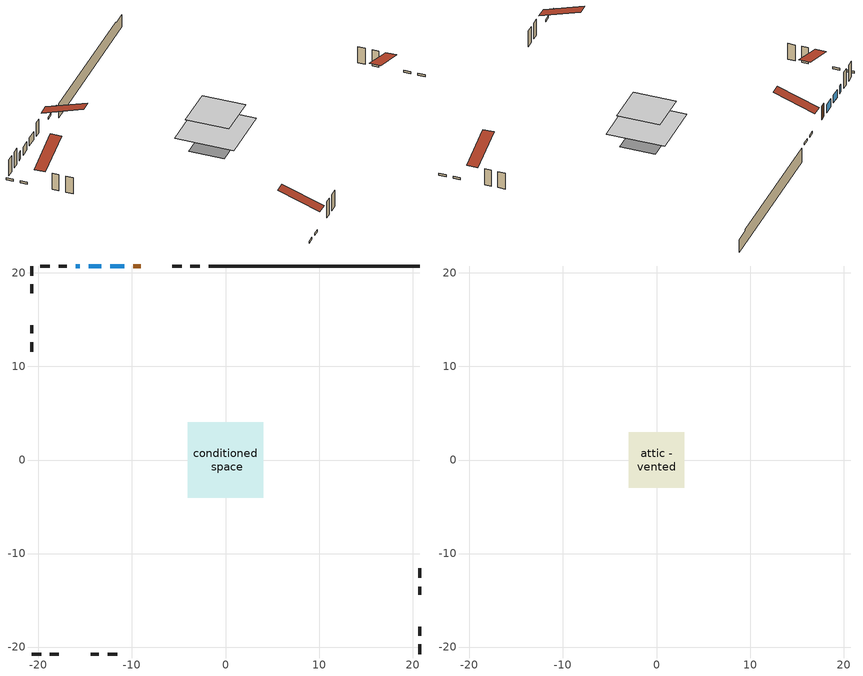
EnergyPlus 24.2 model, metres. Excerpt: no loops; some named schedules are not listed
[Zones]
conditioned space
 floor adiabatic (AdiabaticFloorConstruction): -4.04,-4.04 -4.04,4.04 4.04,4.04 4.04,-4.04 z0.15
 floor foundation (Slab1 construction): -3.2,-2.44 -3.2,2.44 3.2,2.44 3.2,-2.44 z-1.98
 wall outside (RimJoist1 construction): -2.74,20.74 -3.77,20.74 / -20.74,-20.74 -19.72,-20.74 / -20.74,20.74 -20.74,19.72 / 20.74,-20.74 20.74,-19.72 z0.15:0.45
 wall outside (RimJoist2 construction): -4.7,20.74 -5.68,20.74 / -18.79,-20.74 -17.8,-20.74 / -20.74,18.79 -20.74,17.8 / 20.74,-18.79 20.74,-17.8 z0.15:0.45
 wall outside (AdiabaticWallConstruction 1): -9.07,20.74 -9.88,20.74 z0.15:2.18
 wall outside (AdiabaticWallConstruction): -10.81,20.74 -12.33,20.74 / -13.26,20.74 -14.63,20.74 / -15.56,20.74 -16.02,20.74 z0.15:1.37
 wall outside (Wall1 construction): -16.95,20.74 -17.84,20.74 / -14.42,-20.74 -13.52,-20.74 / -20.74,14.42 -20.74,13.52 / 20.74,-14.42 20.74,-13.52 z0.15:2.59
 wall outside (Wall2 construction): -18.77,20.74 -19.81,20.74 / -12.6,-20.74 -11.55,-20.74 / -20.74,12.6 -20.74,11.55 / 20.74,-12.6 20.74,-11.55 z0.15:2.59
 wall foundation (FoundationWall1 construction): -1.82,20.74,-1.98 -1.82,20.74,0.15 18.48,20.74,0.15 18.48,20.74,-0.1 20.74,20.74,-0.1 20.74,20.74,-1.98
 window (WindowConstruction): -10.81,20.74 -12.33,20.74 z0.15:1.37
 window (WindowConstruction 1): -13.26,20.74 -14.63,20.74 z0.15:1.37
 window (WindowConstruction 2): -15.56,20.74 -16.02,20.74 z0.15:1.37
 door (Door): -9.07,20.74 -9.88,20.74 z0.15:2.18
 ceiling adiabatic (AdiabaticFloorConstruction): 4.04,-4.04 4.04,4.04 -4.04,4.04 -4.04,-4.04 z0.15
attic - vented
 floor to conditioned space (Floor1 construction Reversed): -2.97,-2.97 -2.97,2.97 2.97,2.97 2.97,-2.97 z2.59
 roof outside (Roof1 construction): -8.14,20.74,2.59 -8.14,14.95,4.52 -6.61,14.95,4.52 -6.61,20.74,2.59; -15.35,-20.74,2.59 -15.35,-14.95,4.52 -16.87,-14.95,4.52 -16.87,-20.74,2.59; -20.74,15.35,2.59 -14.95,15.35,4.52 -14.95,16.87,4.52 -20.74,16.87,2.59; 20.74,-15.35,2.59 14.95,-15.35,4.52 14.95,-16.87,4.52 20.74,-16.87,2.59
[Building]
Building 1: Terrain=Suburbs
[Site:Location]
Toronto Intl AP_ON: Latitude {deg}=43.68; Longitude {deg}=-79.63; Time Zone {hr}=-5; Elevation {m}=173; Keep Site Location Information=Yes
[Site:GroundTemperature:Shallow]
4.59119, 2.66285, 2.50842, 3.42352, 7.09712, 10.7536, 13.9236, 15.9317, 16.1023, 14.4691, 11.3799, 7.83558
[Site:WaterMainsTemperature]
Calculation Method=Schedule; Temperature Schedule=mains temperature schedule
[Material] Roughness=Rough; Thermal Absorptance=0.9
Name | Thickness {m} | Conductivity {W/m-K} | Density {kg/m3} | Specific Heat {J/kg-K} | Solar Absorptance | Visible Absorptance
asphalt or fiberglass shingles | 0.00635 | 0.162714 | 1121.4 | 1465.45 | 0.4 | 0.4
ceiling stud and cavity | 0.1397 | 0.0806272 | 65.682 | 1177.47 | 0.7 | 0.7
concrete 4.0 in. | 0.1016 | 1.803125 | 2242.8 | 837.4 | 0.7 | 0.7
concrete 8.0 in. | 0.2032 | 1.803125 | 2242.8 | 837.4 | 0.7 | 0.7
door material | 0.04445 | 0.327969 | 512.64 | 1214.23 | 0.7 | 0.7
exterior vertical ins | 0.0454343 | 0.029427 | 32.04 | 1214.23 | 0.7 | 0.7
floor covering | 0.0127 | 0.0433444 | 54.468 | 1339.84 | 0.6 | 0.6
floor rigid ins; wall rigid ins | 0.512978 | 0.029427 | 32.04 | 1214.23 | 0.7 | 0.7
floor stud and cavity | 0.1397 | 1.75129 | 37.0049 | 1207.88 | 0.7 | 0.7
furniture material conditioned space 1 | 0.1524 | 0.115458 | 640.8 | 1214.23 | 0.6 | 0.6
gypsum board | 0.0127 | 0.160291 | 801 | 837.4 | 0.6 | 0.6
gypsum board 1 | 0.0127 | 0.160291 | 801 | 837.4 | 0.7 | 0.7
osb sheathing 0.5 in. | 0.0127 | 0.115458 | 512.64 | 1214.23 | 0.7 | 0.7
osb sheathing 0.75 in. | 0.01905 | 0.115458 | 512.64 | 1214.23 | 0.7 | 0.7
osb sheathing 2.0 in. | 0.0508 | 0.115458 | 512.64 | 1214.23 | 0.7 | 0.7
rim joist rigid ins | 0.051816 | 0.029427 | 32.04 | 1214.23 | 0.7 | 0.7
rim joist stud and cavity | 0.0508 | 0.308293 | 125.044 | 1163.47 | 0.6 | 0.6
rim joist stud and cavity 1 | 0.0508 | 0.311623 | 125.044 | 1163.47 | 0.6 | 0.6
wall stud and cavity | 0.1397 | 0.0901573 | 139.0536 | 1170.24 | 0.7 | 0.7
wall stud and cavity 1 | 0.1397 | 0.090055 | 139.0536 | 1170.24 | 0.7 | 0.7
wall stud and cavity 2 | 0.0889 | 0.380278 | 52.3479 | 1209.89 | 0.7 | 0.7
wall stud and cavity 3 | 0.0889 | 0.391764 | 83.0341 | 1211.67 | 0.7 | 0.7
wood siding | 0.0254 | 0.102417 | 544.68 | 1172.36 | 0.4 | 0.4
wood siding 1; wood siding 2; wood siding 3 | 0.0254 | 0.102417 | 544.68 | 1172.36 | 0.7 | 0.7
[WindowMaterial:SimpleGlazingSystem]
Name | U-Factor {W/m2-K} | Solar Heat Gain Coefficient
WindowMaterial | 2.96562 | 0.59
WindowMaterial 1 | 3.02581 | 0.51
WindowMaterial 2 | 3.0383 | 0.46
[Construction]
AdiabaticFloorConstruction: floor stud and cavity, floor rigid ins, osb sheathing 0.75 in., floor covering
AdiabaticWallConstruction: wood siding 2, wall rigid ins, wall stud and cavity 2, gypsum board
AdiabaticWallConstruction 1: wood siding 3, wall rigid ins, wall stud and cavity 2, gypsum board
Door: door material
Floor1 construction Reversed: gypsum board, ceiling stud and cavity
FoundationWall1 construction: concrete 8.0 in., gypsum board 1
furniture construction conditioned space 1: furniture material conditioned space 1
PartitionWallConstruction: gypsum board, wall stud and cavity 3, gypsum board
RimJoist1 construction: wood siding 1, rim joist rigid ins, osb sheathing 2.0 in., rim joist stud and cavity
RimJoist2 construction: wood siding 1, rim joist rigid ins, osb sheathing 2.0 in., rim joist stud and cavity 1
Roof1 construction: asphalt or fiberglass shingles
Slab1 construction: concrete 4.0 in.
Wall1 construction: wood siding, osb sheathing 0.5 in., wall stud and cavity, gypsum board
Wall2 construction: wood siding, osb sheathing 0.5 in., wall stud and cavity 1, gypsum board
WindowConstruction: WindowMaterial
WindowConstruction 1: WindowMaterial 1
WindowConstruction 2: WindowMaterial 2
[Zone] Multiplier=1; Part of Total Floor Area=Yes
Name | Volume {m3}
attic - vented | 11.0773
conditioned space | 236.3
[Space]
Name | Zone | Volume {m3}
attic - vented 1 | attic - vented | 11.0773
conditioned space 1 | conditioned space | 236.3
[ZoneInfiltration:EffectiveLeakageArea]
infil attic - vented 1: Zone or Space=attic - vented 1; Schedule=Always On Discrete; Effective Air Leakage Area {cm2}=1462.76; Stack Coefficient=0.000134232; Wind Coefficient=7.82797e-06
[ZoneMixing]
whole house fan mix: Zone or Space=attic - vented; Schedule=Always On Continuous; Design Flow Rate Calculation Method=Flow/Zone; Design Flow Rate {m3/s}=0; Source Zone or Space=conditioned space
[SurfaceProperty:ExposedFoundationPerimeter]
Slab1: Exposed Perimeter Calculation Method=TotalExposedPerimeter; Total Exposed Perimeter {m}=22.555
[InternalMass] Zone or ZoneList=conditioned space; Space or SpaceList=conditioned space 1
Name | Construction | Surface Area {m2}
furniture mass conditioned space 1 | furniture construction conditioned space 1 | 38.5641
partition wall mass | PartitionWallConstruction | 96.4103
[Lights]
interior lighting: Zone or ZoneList or Space or SpaceList=conditioned space 1; Schedule=interior lighting schedule; Design Level Calculation Method=LightingLevel; Lighting Level {W}=343.2; Return Air Fraction=0; Fraction Radiant=0.6; Fraction Visible=0.2; Fraction Replaceable=1
[People]
occupants: Zone or ZoneList or Space or SpaceList=conditioned space 1; Number of People Schedule=occupants schedule; Number of People Calculation Method=People; Number of People=3; Fraction Radiant=0.314171; Sensible Heat Fraction=0.56303; Activity Level Schedule=occupants activity schedule; Carbon Dioxide Generation Rate {m3/s-W}=0; Enable ASHRAE 55 Comfort Warnings=No; Mean Radiant Temperature Calculation Type=EnclosureAveraged
[ElectricEquipment] Zone or ZoneList or Space or SpaceList=conditioned space 1; Design Level Calculation Method=EquipmentLevel
Name | Schedule | Design Level {W} | Fraction Latent | Fraction Radiant | Fraction Lost
clothes dryer | clothes dryer schedule | 140.772 | 0.015 | 0.081 | 0.85
clothes washer | clothes washer schedule | 32.1985 | 0.03 | 0.162 | 0.7
cooking range | cooking range schedule | 215.147 | 0.08 | 0.432 | 0.2
dishwasher | dishwasher schedule | 66.8632 | 0.3 | 0.18 | 0.4
fridge | fridge schedule | 72.9452 | 0 | 0.6 | 0
mech vent bath fan 0 | mech vent bath fan 0 schedule | 50.2 | 0 | 0 | 1
mech vent bath fan 1 | mech vent bath fan 1 schedule | 50.2 | 0 | 0 | 1
mech vent house fan | mech vent house fan schedule | 0 | 0 | 0 | 1
mech vent house fan cfis | mech vent house fan cfis schedule | 0 | 0 | 0 | 0
mech vent range fan 0 | mech vent range fan 0 schedule | 57 | 0 | 0 | 1
misc plug loads | misc plug loads schedule | 494.7 | 0.045 | 0.513 | 0.1
whole house fan | Always On Discrete | 0 | 0 | 0 | 1
[OtherEquipment] Zone or ZoneList or Space or SpaceList=conditioned space 1; Design Level Calculation Method=EquipmentLevel
Name | Fuel Type | Schedule | Design Level {W} | Fraction Latent | Fraction Radiant | Fraction Lost
clothes dryer 1 | Electricity | clothes dryer schedule | 0 | 0.015 | 0.081 | 0.85
cooking range 1 | Electricity | cooking range schedule | 0 | 0.08 | 0.432 | 0.2
general water use latent | None | general water use schedule | 62.594 | 1 | 0 | 0
general water use sensible | None | general water use schedule | -61.6891 | 0 | 0.6 | 0
mech vent house fan latent load | None | Always On Discrete | 0 | 1 | 0 | 0
mech vent house fan sensible load | None | Always On Discrete | 0 | 0 | 0 | 0
water heater energy adjustment1 | NaturalGas | Always On Discrete | 0.01 | 0 | 0 | 1
[ZoneInfiltration:DesignFlowRate] Zone or ZoneList or Space or SpaceList=conditioned space 1; Schedule=Always On Discrete; Design Flow Rate Calculation Method=Flow/Zone; Design Flow Rate {m3/s}=0
infil flow; natural vent flow; whole house fan flow
[AvailabilityManager:Scheduled]
furnace airloop Availability Manager: Schedule=Always On Discrete
[Foundation:Kiva]
Foundation Kiva 1: Initial Indoor Air Temperature {C}=18; Wall Height Above Grade {m}=0.149992; Wall Depth Below Slab {m}=0.2032; Custom Block Material Name 1=exterior vertical ins; Custom Block Depth 1 {m}=2.13; Custom Block X Position 1 {m}=0.2159; Custom Block Z Position 1 {m}=0
[Foundation:Kiva:Settings]
Soil Conductivity {W/m-K}=0.849921; Soil Density {kg/m3}=1842.3; Soil Specific Heat {J/kg-K}=418.7; Ground Solar Absorptivity=0.9; Ground Thermal Absorptivity=0.9; Ground Surface Roughness {m}=0.03; Far-Field Width {m}=40; Deep-Ground Boundary Condition=ZeroFlux; Deep-Ground Depth {m}=40; Minimum Cell Dimension {m}=0.2; Maximum Cell Growth Coefficient=3; Simulation Timestep=Timestep
[Exterior:Lights]
exterior lighting: Schedule=exterior lighting schedule; Design Level {W}=75.6
[EnergyManagementSystem:GlobalVariable]
furnace_airloop_Fan_RTF
infil_program_Qfan
infil_program_Qinf
natural_vent_program_Qnv
natural_vent_program_Qwhf
[EnergyManagementSystem:Sensor]
Name | Output:Variable or Output:Meter Index Key | Output:Variable or Output:Meter
airflow_gain | infil flow | Infiltration Sensible Heat Gain Energy
airflow_gain_1 | natural vent flow | Infiltration Sensible Heat Gain Energy
airflow_gain_2 | whole house fan flow | Infiltration Sensible Heat Gain Energy
airflow_loss | infil flow | Infiltration Sensible Heat Loss Energy
airflow_loss_1 | natural vent flow | Infiltration Sensible Heat Loss Energy
airflow_loss_2 | whole house fan flow | Infiltration Sensible Heat Loss Energy
clg_load_cond |  | Cooling:EnergyTransfer:Zone:CONDITIONED SPACE
clg_sp_s; clg_sp_s_1 | cooling setpoint | Schedule Value
clothes_dryer_exhaust_0_sch_s | clothes dryer exhaust 0 schedule | Schedule Value
cool_season | cooling season schedule | Schedule Value
htg_load_cond |  | Heating:EnergyTransfer:Zone:CONDITIONED SPACE
htg_sp_s; htg_sp_s_1 | heating setpoint | Schedule Value
ig_ee_conv | clothes dryer | Electric Equipment Convective Heating Energy
ig_ee_conv_2 | cooking range | Electric Equipment Convective Heating Energy
ig_ee_conv_4 | fridge | Electric Equipment Convective Heating Energy
ig_ee_conv_5 | misc plug loads | Electric Equipment Convective Heating Energy
ig_ee_conv_6 | whole house fan | Electric Equipment Convective Heating Energy
ig_ee_rad | clothes dryer | Electric Equipment Radiant Heating Energy
ig_ee_rad_2 | cooking range | Electric Equipment Radiant Heating Energy
ig_ee_rad_4 | fridge | Electric Equipment Radiant Heating Energy
ig_ee_rad_5 | misc plug loads | Electric Equipment Radiant Heating Energy
ig_ee_rad_6 | whole house fan | Electric Equipment Radiant Heating Energy
ig_lgt_conv | interior lighting | Lights Convective Heating Energy
ig_lgt_rad | interior lighting | Lights Radiant Heating Energy
ig_lgt_vis | interior lighting | Lights Visible Radiation Heating Energy
ig_oe_conv | clothes dryer 1 | Other Equipment Convective Heating Energy
ig_oe_conv_1 | cooking range 1 | Other Equipment Convective Heating Energy
ig_oe_conv_2 | general water use latent | Other Equipment Convective Heating Energy
ig_oe_conv_3 | general water use sensible | Other Equipment Convective Heating Energy
ig_oe_conv_4 | water heater energy adjustment1 | Other Equipment Convective Heating Energy
ig_oe_rad | clothes dryer 1 | Other Equipment Radiant Heating Energy
ig_oe_rad_1 | cooking range 1 | Other Equipment Radiant Heating Energy
ig_oe_rad_2 | general water use latent | Other Equipment Radiant Heating Energy
ig_oe_rad_3 | general water use sensible | Other Equipment Radiant Heating Energy
ig_oe_rad_4 | water heater energy adjustment1 | Other Equipment Radiant Heating Energy
ig_ppl_conv | occupants | People Convective Heating Energy
ig_ppl_rad | occupants | People Radiant Heating Energy
im_conv | furniture mass conditioned space 1 | Surface Inside Face Convection Heat Gain Energy
im_conv_1 | partition wall mass | Surface Inside Face Convection Heat Gain Energy
im_ig | furniture mass conditioned space 1 | Surface Inside Face Internal Gains Radiation Heat Gain Energy
im_ig_1 | partition wall mass | Surface Inside Face Internal Gains Radiation Heat Gain Energy
im_lgt | furniture mass conditioned space 1 | Surface Inside Face Lights Radiation Heat Gain Energy
im_lgt_1 | partition wall mass | Surface Inside Face Lights Radiation Heat Gain Energy
im_sol | furniture mass conditioned space 1 | Surface Inside Face Solar Radiation Heat Gain Energy
im_sol_1 | partition wall mass | Surface Inside Face Solar Radiation Heat Gain Energy
im_surf | furniture mass conditioned space 1 | Surface Inside Face Net Surface Thermal Radiation Heat Gain Energy
im_surf_1 | partition wall mass | Surface Inside Face Net Surface Thermal Radiation Heat Gain Energy
mech_vent_bath_fan_0_sch_s | mech vent bath fan 0 schedule | Schedule Value
mech_vent_bath_fan_1_sch_s | mech vent bath fan 1 schedule | Schedule Value
mech_vent_range_fan_0_sch_s | mech vent range fan 0 schedule | Schedule Value
mv_conv | mech vent bath fan 0 | Electric Equipment Convective Heating Energy
mv_conv_1 | mech vent bath fan 1 | Electric Equipment Convective Heating Energy
mv_conv_2 | mech vent house fan | Electric Equipment Convective Heating Energy
mv_conv_3 | mech vent house fan cfis | Electric Equipment Convective Heating Energy
mv_conv_4 | mech vent range fan 0 | Electric Equipment Convective Heating Energy
mv_conv_5 | mech vent house fan latent load | Other Equipment Convective Heating Energy
mv_conv_6 | mech vent house fan sensible load | Other Equipment Convective Heating Energy
mv_rad | mech vent bath fan 0 | Electric Equipment Radiant Heating Energy
mv_rad_1 | mech vent bath fan 1 | Electric Equipment Radiant Heating Energy
mv_rad_2 | mech vent house fan | Electric Equipment Radiant Heating Energy
mv_rad_3 | mech vent house fan cfis | Electric Equipment Radiant Heating Energy
mv_rad_4 | mech vent range fan 0 | Electric Equipment Radiant Heating Energy
mv_rad_5 | mech vent house fan latent load | Other Equipment Radiant Heating Energy
mv_rad_6 | mech vent house fan sensible load | Other Equipment Radiant Heating Energy
natural_vent_s | natural vent schedule | Schedule Value
out_pb_s |  | Site Outdoor Air Barometric Pressure
out_wt_s |  | Site Outdoor Air Humidity Ratio
site_vw_s |  | Site Wind Speed
ss_back_out | Window1 | Surface Window Shortwave from Zone Back Out Window Heat Transfer Rate
ss_back_out_1 | Window2 | Surface Window Shortwave from Zone Back Out Window Heat Transfer Rate
ss_back_out_2 | Window4 | Surface Window Shortwave from Zone Back Out Window Heat Transfer Rate
ss_conv | Door1 | Surface Inside Face Convection Heat Gain Energy
ss_conv_1 | Window1 | Surface Inside Face Convection Heat Gain Energy
ss_conv_2 | Window2 | Surface Inside Face Convection Heat Gain Energy
ss_conv_3 | Window4 | Surface Inside Face Convection Heat Gain Energy
ss_ig | Door1 | Surface Inside Face Internal Gains Radiation Heat Gain Energy
ss_ig_1 | Window1 | Surface Inside Face Internal Gains Radiation Heat Gain Energy
ss_ig_2 | Window2 | Surface Inside Face Internal Gains Radiation Heat Gain Energy
ss_ig_3 | Window4 | Surface Inside Face Internal Gains Radiation Heat Gain Energy
ss_lgt | Door1 | Surface Inside Face Lights Radiation Heat Gain Energy
ss_sol | Door1 | Surface Inside Face Solar Radiation Heat Gain Energy
ss_surf | Door1 | Surface Inside Face Net Surface Thermal Radiation Heat Gain Energy
ss_surf_1 | Window1 | Surface Inside Face Net Surface Thermal Radiation Heat Gain Energy
ss_surf_2 | Window2 | Surface Inside Face Net Surface Thermal Radiation Heat Gain Energy
ss_surf_3 | Window4 | Surface Inside Face Net Surface Thermal Radiation Heat Gain Energy
ss_trans_in | Window1 | Surface Window Transmitted Solar Radiation Rate
ss_trans_in_1 | Window2 | Surface Window Transmitted Solar Radiation Rate
ss_trans_in_2 | Window4 | Surface Window Transmitted Solar Radiation Rate
ss_trans_out | Window1 | Surface Inside Face Initial Transmitted Diffuse Transmitted Out Window Solar Radiation Rate
ss_trans_out_1 | Window2 | Surface Inside Face Initial Transmitted Diffuse Transmitted Out Window Solar Radiation Rate
ss_trans_out_2 | Window4 | Surface Inside Face Initial Transmitted Diffuse Transmitted Out Window Solar Radiation Rate
s_conv | Floor1 | Surface Inside Face Convection Heat Gain Energy
s_conv_1 | FoundationWall1 | Surface Inside Face Convection Heat Gain Energy
s_conv_10 | RimJoist2:270 | Surface Inside Face Convection Heat Gain Energy
s_conv_11 | RimJoist2:90 | Surface Inside Face Convection Heat Gain Energy
s_conv_12 | Slab1 | Surface Inside Face Convection Heat Gain Energy
s_conv_13 | Wall1:0 | Surface Inside Face Convection Heat Gain Energy
s_conv_14 | Wall1:180 | Surface Inside Face Convection Heat Gain Energy
s_conv_15 | Wall1:270 | Surface Inside Face Convection Heat Gain Energy
s_conv_16 | Wall1:90 | Surface Inside Face Convection Heat Gain Energy
s_conv_17 | Wall2:0 | Surface Inside Face Convection Heat Gain Energy
s_conv_18 | Wall2:180 | Surface Inside Face Convection Heat Gain Energy
s_conv_19 | Wall2:270 | Surface Inside Face Convection Heat Gain Energy
s_conv_2 | inferred conditioned ceiling | Surface Inside Face Convection Heat Gain Energy
s_conv_20 | Wall2:90 | Surface Inside Face Convection Heat Gain Energy
s_conv_3 | inferred conditioned floor | Surface Inside Face Convection Heat Gain Energy
s_conv_4 | RimJoist1:0 | Surface Inside Face Convection Heat Gain Energy
s_conv_5 | RimJoist1:180 | Surface Inside Face Convection Heat Gain Energy
s_conv_6 | RimJoist1:270 | Surface Inside Face Convection Heat Gain Energy
s_conv_7 | RimJoist1:90 | Surface Inside Face Convection Heat Gain Energy
s_conv_8 | RimJoist2:0 | Surface Inside Face Convection Heat Gain Energy
s_conv_9 | RimJoist2:180 | Surface Inside Face Convection Heat Gain Energy
s_ig | Floor1 | Surface Inside Face Internal Gains Radiation Heat Gain Energy
s_ig_1 | FoundationWall1 | Surface Inside Face Internal Gains Radiation Heat Gain Energy
s_ig_10 | RimJoist2:270 | Surface Inside Face Internal Gains Radiation Heat Gain Energy
s_ig_11 | RimJoist2:90 | Surface Inside Face Internal Gains Radiation Heat Gain Energy
s_ig_12 | Slab1 | Surface Inside Face Internal Gains Radiation Heat Gain Energy
s_ig_13 | Wall1:0 | Surface Inside Face Internal Gains Radiation Heat Gain Energy
s_ig_14 | Wall1:180 | Surface Inside Face Internal Gains Radiation Heat Gain Energy
s_ig_15 | Wall1:270 | Surface Inside Face Internal Gains Radiation Heat Gain Energy
s_ig_16 | Wall1:90 | Surface Inside Face Internal Gains Radiation Heat Gain Energy
s_ig_17 | Wall2:0 | Surface Inside Face Internal Gains Radiation Heat Gain Energy
s_ig_18 | Wall2:180 | Surface Inside Face Internal Gains Radiation Heat Gain Energy
s_ig_19 | Wall2:270 | Surface Inside Face Internal Gains Radiation Heat Gain Energy
s_ig_2 | inferred conditioned ceiling | Surface Inside Face Internal Gains Radiation Heat Gain Energy
s_ig_20 | Wall2:90 | Surface Inside Face Internal Gains Radiation Heat Gain Energy
s_ig_3 | inferred conditioned floor | Surface Inside Face Internal Gains Radiation Heat Gain Energy
s_ig_4 | RimJoist1:0 | Surface Inside Face Internal Gains Radiation Heat Gain Energy
s_ig_5 | RimJoist1:180 | Surface Inside Face Internal Gains Radiation Heat Gain Energy
s_ig_6 | RimJoist1:270 | Surface Inside Face Internal Gains Radiation Heat Gain Energy
s_ig_7 | RimJoist1:90 | Surface Inside Face Internal Gains Radiation Heat Gain Energy
s_ig_8 | RimJoist2:0 | Surface Inside Face Internal Gains Radiation Heat Gain Energy
s_ig_9 | RimJoist2:180 | Surface Inside Face Internal Gains Radiation Heat Gain Energy
s_lgt | Floor1 | Surface Inside Face Lights Radiation Heat Gain Energy
s_lgt_1 | FoundationWall1 | Surface Inside Face Lights Radiation Heat Gain Energy
s_lgt_10 | RimJoist2:270 | Surface Inside Face Lights Radiation Heat Gain Energy
s_lgt_11 | RimJoist2:90 | Surface Inside Face Lights Radiation Heat Gain Energy
s_lgt_12 | Slab1 | Surface Inside Face Lights Radiation Heat Gain Energy
s_lgt_13 | Wall1:0 | Surface Inside Face Lights Radiation Heat Gain Energy
s_lgt_14 | Wall1:180 | Surface Inside Face Lights Radiation Heat Gain Energy
s_lgt_15 | Wall1:270 | Surface Inside Face Lights Radiation Heat Gain Energy
s_lgt_16 | Wall1:90 | Surface Inside Face Lights Radiation Heat Gain Energy
s_lgt_17 | Wall2:0 | Surface Inside Face Lights Radiation Heat Gain Energy
s_lgt_18 | Wall2:180 | Surface Inside Face Lights Radiation Heat Gain Energy
s_lgt_19 | Wall2:270 | Surface Inside Face Lights Radiation Heat Gain Energy
s_lgt_2 | inferred conditioned ceiling | Surface Inside Face Lights Radiation Heat Gain Energy
s_lgt_20 | Wall2:90 | Surface Inside Face Lights Radiation Heat Gain Energy
s_lgt_3 | inferred conditioned floor | Surface Inside Face Lights Radiation Heat Gain Energy
s_lgt_4 | RimJoist1:0 | Surface Inside Face Lights Radiation Heat Gain Energy
s_lgt_5 | RimJoist1:180 | Surface Inside Face Lights Radiation Heat Gain Energy
s_lgt_6 | RimJoist1:270 | Surface Inside Face Lights Radiation Heat Gain Energy
s_lgt_7 | RimJoist1:90 | Surface Inside Face Lights Radiation Heat Gain Energy
s_lgt_8 | RimJoist2:0 | Surface Inside Face Lights Radiation Heat Gain Energy
s_lgt_9 | RimJoist2:180 | Surface Inside Face Lights Radiation Heat Gain Energy
s_sol | Floor1 | Surface Inside Face Solar Radiation Heat Gain Energy
s_sol_1 | FoundationWall1 | Surface Inside Face Solar Radiation Heat Gain Energy
s_sol_10 | RimJoist2:270 | Surface Inside Face Solar Radiation Heat Gain Energy
s_sol_11 | RimJoist2:90 | Surface Inside Face Solar Radiation Heat Gain Energy
s_sol_12 | Slab1 | Surface Inside Face Solar Radiation Heat Gain Energy
s_sol_13 | Wall1:0 | Surface Inside Face Solar Radiation Heat Gain Energy
s_sol_14 | Wall1:180 | Surface Inside Face Solar Radiation Heat Gain Energy
s_sol_15 | Wall1:270 | Surface Inside Face Solar Radiation Heat Gain Energy
s_sol_16 | Wall1:90 | Surface Inside Face Solar Radiation Heat Gain Energy
s_sol_17 | Wall2:0 | Surface Inside Face Solar Radiation Heat Gain Energy
s_sol_18 | Wall2:180 | Surface Inside Face Solar Radiation Heat Gain Energy
s_sol_19 | Wall2:270 | Surface Inside Face Solar Radiation Heat Gain Energy
s_sol_2 | inferred conditioned ceiling | Surface Inside Face Solar Radiation Heat Gain Energy
s_sol_20 | Wall2:90 | Surface Inside Face Solar Radiation Heat Gain Energy
s_sol_3 | inferred conditioned floor | Surface Inside Face Solar Radiation Heat Gain Energy
s_sol_4 | RimJoist1:0 | Surface Inside Face Solar Radiation Heat Gain Energy
s_sol_5 | RimJoist1:180 | Surface Inside Face Solar Radiation Heat Gain Energy
s_sol_6 | RimJoist1:270 | Surface Inside Face Solar Radiation Heat Gain Energy
s_sol_7 | RimJoist1:90 | Surface Inside Face Solar Radiation Heat Gain Energy
s_sol_8 | RimJoist2:0 | Surface Inside Face Solar Radiation Heat Gain Energy
s_sol_9 | RimJoist2:180 | Surface Inside Face Solar Radiation Heat Gain Energy
s_surf | Floor1 | Surface Inside Face Net Surface Thermal Radiation Heat Gain Energy
s_surf_1 | FoundationWall1 | Surface Inside Face Net Surface Thermal Radiation Heat Gain Energy
s_surf_10 | RimJoist2:270 | Surface Inside Face Net Surface Thermal Radiation Heat Gain Energy
s_surf_11 | RimJoist2:90 | Surface Inside Face Net Surface Thermal Radiation Heat Gain Energy
s_surf_12 | Slab1 | Surface Inside Face Net Surface Thermal Radiation Heat Gain Energy
s_surf_13 | Wall1:0 | Surface Inside Face Net Surface Thermal Radiation Heat Gain Energy
s_surf_14 | Wall1:180 | Surface Inside Face Net Surface Thermal Radiation Heat Gain Energy
s_surf_15 | Wall1:270 | Surface Inside Face Net Surface Thermal Radiation Heat Gain Energy
s_surf_16 | Wall1:90 | Surface Inside Face Net Surface Thermal Radiation Heat Gain Energy
